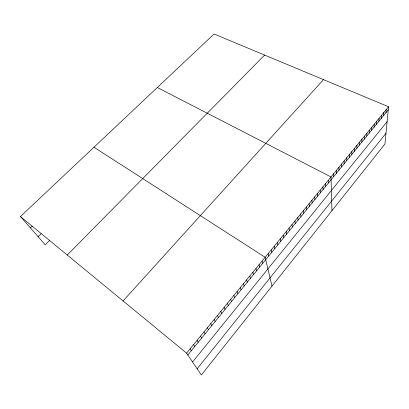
<?xml version="1.0" encoding="UTF-8"?>
<svg xmlns="http://www.w3.org/2000/svg" width="409" height="409" viewBox="0 0 409 409"><rect width="100%" height="100%" fill="white"/><g stroke="black" fill="none" stroke-linecap="round" stroke-linejoin="round"><path stroke-width="0.61" d="M344.148 163.774L344.163 160.906M346.72 160.63L346.75 157.751M349.276 157.506L349.322 154.612M351.812 154.398L351.878 151.494M354.337 151.31L354.419 148.39M356.852 148.237L356.945 145.307M359.347 145.185L359.46 142.24M361.832 142.148L361.96 139.193M364.301 139.126L364.445 136.161M366.755 136.12L366.919 133.145M369.199 133.135L369.373 130.144M371.628 130.164L371.817 127.163M374.041 127.214L374.25 124.198M376.444 124.275L376.663 121.253M378.831 121.355L379.066 118.319M381.203 118.446L381.459 115.404M383.565 115.558L383.836 112.506M385.917 112.685L386.198 109.622M388.55 106.754L384.956 143.988L201.351 374.997L186.581 353.146L20.45 216.535L214.076 34.003L388.55 106.754L186.581 353.146M197.158 368.79L385.989 133.273M192.562 362.001L387.108 121.672M187.823 354.981L388.253 109.827M123.094 300.942L323.504 79.627M67.255 255.022L264.643 55.087M49.837 240.241L45.225 244.786L20.45 216.535M38.088 236.647L41.115 233.703M30.368 227.849L32.158 226.136M157.327 87.5L331.004 176.959L331.955 210.676M93.963 147.235L265.155 257.292L271.985 286.126M190.103 348.846L191.315 350.712M193.605 344.577L194.786 346.469M197.087 340.334L198.232 342.251M200.543 336.116L201.657 338.064M203.973 331.929L205.057 333.902M207.383 327.767L208.437 329.766M210.773 323.637L211.796 325.661M214.137 319.531L215.134 321.581M217.481 315.451L218.447 317.527M220.804 311.397L221.739 313.499M224.101 307.374L225.011 309.495M227.384 303.371L228.263 305.518M230.64 299.393L231.494 301.566M233.882 295.446L234.705 297.64M237.097 291.52L237.895 293.739M240.293 287.619L241.065 289.858M243.467 283.744L244.214 286.003M246.627 279.894L247.348 282.179M249.761 276.07L250.456 278.371M252.88 272.266L253.549 274.592M255.978 268.488L256.622 270.835M259.055 264.73L259.674 267.097M262.113 260.998L262.706 263.386M268.212 253.56L268.759 255.983M271.254 249.848L271.775 252.297M274.275 246.162L274.776 248.626M277.282 242.501L277.752 244.986M280.262 238.856L280.717 241.361M283.233 235.241L283.657 237.762M286.177 231.642L286.586 234.183M289.107 228.069L289.49 230.625M292.021 224.515L292.384 227.092M294.915 220.983L295.257 223.58M297.793 217.476L298.11 220.083M300.651 213.984L300.947 216.612M303.493 210.517L303.769 213.161M306.321 207.072L306.576 209.73M309.127 203.646L309.362 206.325M311.919 200.241L312.133 202.936M314.695 196.857L314.889 199.561M317.45 193.488L317.624 196.213M320.196 190.144L320.349 192.884M322.921 186.821L323.054 189.571M325.63 183.513L325.748 186.284M328.325 180.226L328.422 183.012M333.662 173.713L333.724 176.524M336.31 170.481L336.351 173.309M338.943 167.271L338.969 170.113M341.561 164.081L341.566 166.933"/></g></svg>
